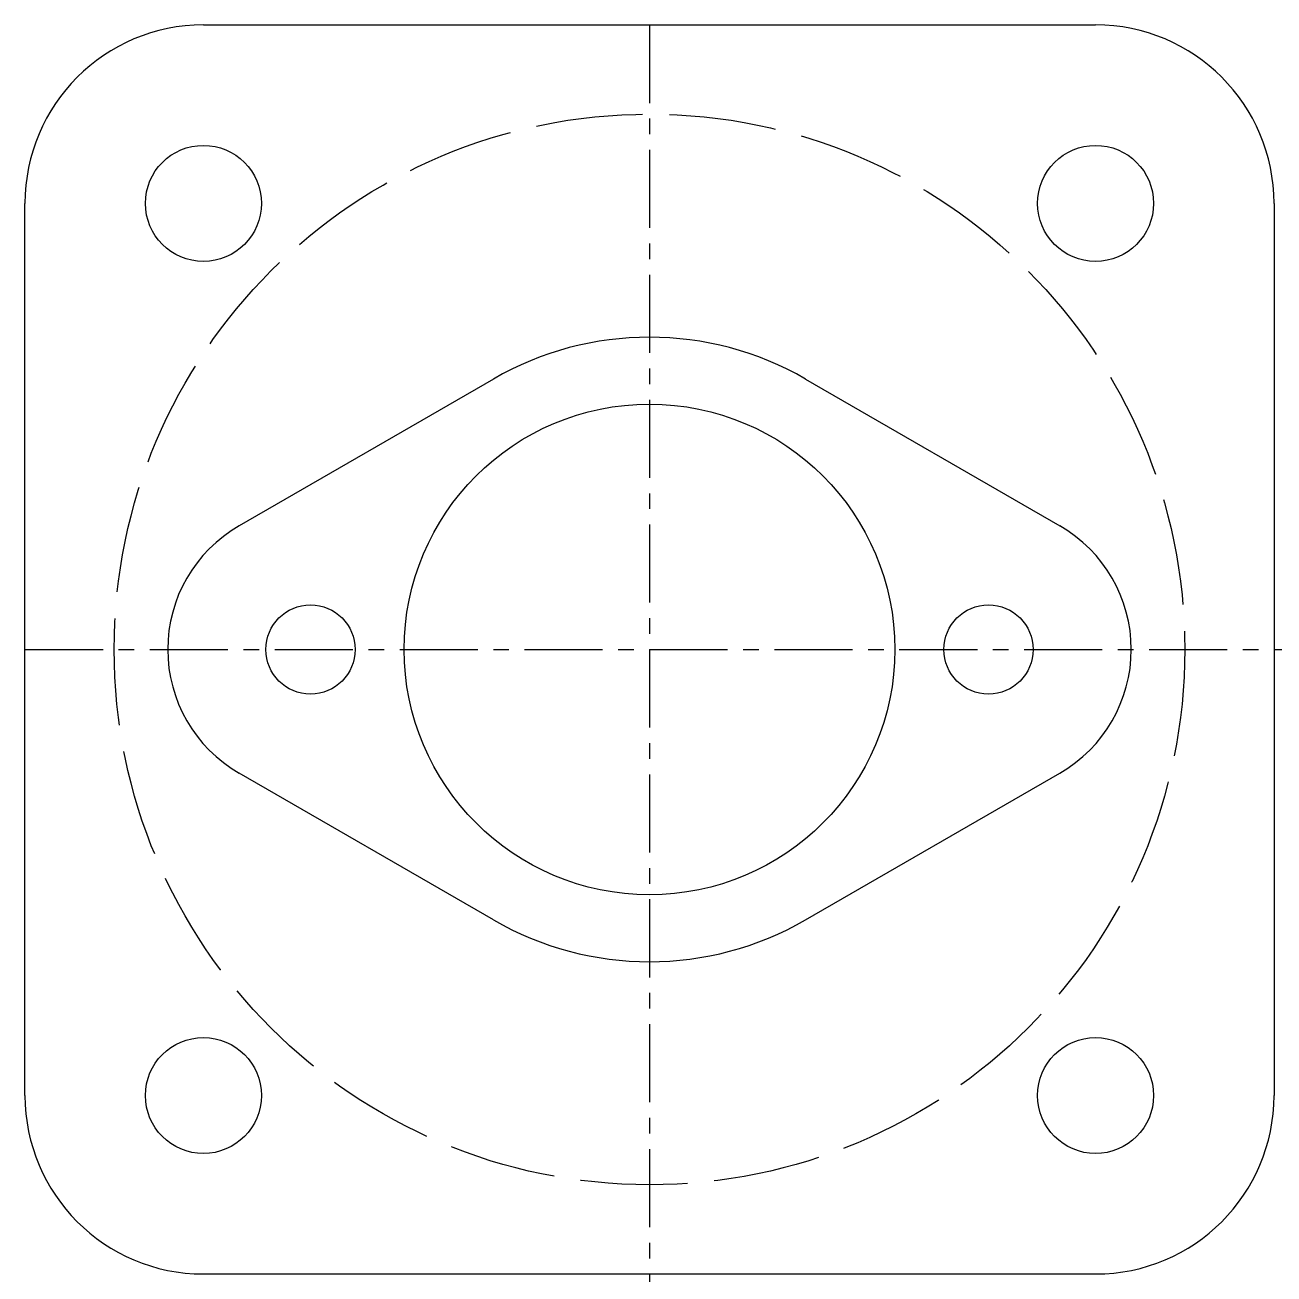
# Model space of a CAD drawing. Header units: inches. Extents: x 2436 to 2576, y 3378 to 3518.
import ezdxf

# ---------------------------------------------------------------- set-up
doc = ezdxf.new("R2010")
doc.units = ezdxf.units.IN
doc.header["$MEASUREMENT"] = 0
doc.linetypes.add('ACAD_ISO02W100', pattern=[15, 12, -3])
doc.linetypes.add('CENTER', pattern=[2, 1.25, -0.25, 0.25, -0.25])

msp = doc.modelspace()

# ---------------------------------------------------------------- linework, layer by layer
for p, q in [((2456.32, 3517.52), (2556.32, 3517.52)), ((2436.32, 3397.52), (2436.32, 3497.52)), ((2576.32, 3497.52), (2576.32, 3397.52)), ((2488.82, 3477.83), (2460.32, 3461.37)), ((2523.82, 3477.83), (2552.32, 3461.37)), ((2488.82, 3417.2), (2460.32, 3433.66)), ((2523.82, 3417.2), (2552.32, 3433.66)), ((2456.32, 3377.52), (2556.32, 3377.52))]:
    msp.add_line(p, q)
at = {"linetype": 'CENTER', "ltscale": 7}
for p, direction in [((2506.32, 3517.52), (0, -1)), ((2506.32, 3447.52), (1, 0))]:
    msp.add_xline(p, direction, dxfattribs=at)
at = {"linetype": 'ACAD_ISO02W100'}
msp.add_circle((2506.32, 3447.52), 60, dxfattribs=at)
for centre, radius in [((2456.32, 3497.52), 6.5), ((2556.32, 3497.52), 6.5), ((2506.32, 3447.52), 27.5), ((2468.32, 3447.52), 5), ((2544.32, 3447.52), 5), ((2456.32, 3397.52), 6.5), ((2556.32, 3397.52), 6.5)]:
    msp.add_circle(centre, radius)
for centre, radius, start, end in [((2456.32, 3497.52), 20, 90, 180), ((2556.32, 3497.52), 20, 0, 90), ((2506.32, 3447.52), 35, 60, 120), ((2468.32, 3447.52), 16, 120, 240), ((2468.32, 3447.52), 16, 120, 240), ((2544.32, 3447.52), 16, 300, 60), ((2544.32, 3447.52), 16, 300, 60), ((2506.32, 3447.52), 35, 240, 300), ((2456.32, 3397.52), 20, 180, 270), ((2556.32, 3397.52), 20, 270, 0)]:
    msp.add_arc(centre, radius, start, end)

doc.saveas('drawing.dxf')
